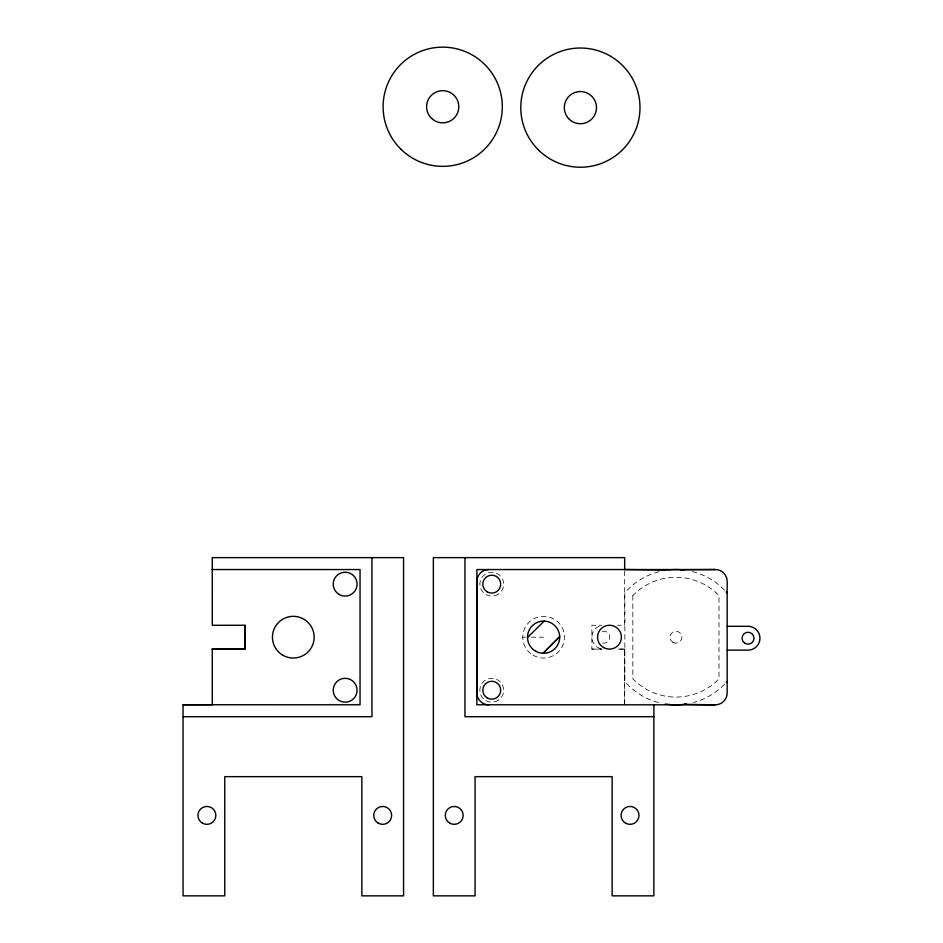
<?xml version="1.0" encoding="UTF-8"?>
<svg xmlns="http://www.w3.org/2000/svg" width="943" height="943" viewBox="0 0 943 943"><rect width="100%" height="100%" fill="white"/><g stroke="black" fill="none" stroke-linecap="round" stroke-linejoin="round"><path stroke-width="0.71" stroke-dasharray="4.71 3.54" d="M601.846 649.114L591.862 649.126L591.874 625.268L601.858 625.28M624.667 571.022L624.667 625.28L617.535 625.28M522.752 637.197L525.534 637.197M531.098 637.197L543.616 637.197M591.886 649.102L601.787 649.102M624.667 649.114L617.476 649.102L624.643 649.102L624.667 704.716M624.643 649.102L624.667 703.266M483.358 592.593A11.917 11.917 0 0 1 483.818 575.265A11.917 11.917 0 0 1 501.098 576.739A11.917 11.917 0 0 1 498.623 593.901M498.281 594.137A11.917 11.917 0 0 1 483.653 592.888M483.335 698.669A11.917 11.917 0 0 1 483.842 681.329A11.917 11.917 0 0 1 501.11 682.838A11.917 11.917 0 0 1 498.599 700.001M498.258 700.225A11.917 11.917 0 0 1 483.641 698.952M724.578 684.182A67.648 67.648 0 0 1 693.435 702.535M658.414 702.535A67.648 67.648 0 0 1 624.867 681.577L624.867 592.817A67.648 67.648 0 0 1 659.558 571.564M692.292 571.564A67.648 67.648 0 0 1 724.578 590.2M600.726 648.701A11.917 11.917 0 0 1 600.726 625.68M602.365 631.409A5.964 5.964 0 0 1 609.767 637.22A5.964 5.964 0 0 1 602.318 642.961M632.836 595.587L632.836 678.795A59.892 59.892 0 0 0 719.002 678.795L719.002 595.587A59.892 59.892 0 0 0 632.836 595.587M532.889 655.079A20.864 20.864 0 0 0 564.468 637.539A20.864 20.864 0 0 0 533.479 618.962A20.864 20.864 0 0 0 532.889 655.079M672.937 642.36A5.964 5.964 0 0 0 681.883 637.197A5.964 5.964 0 0 0 672.937 632.034A5.964 5.964 0 0 0 672.937 642.36"/><path stroke-width="1.41" d="M212.269 649.102L212.246 704.716L183.048 704.739L183.048 895.85L224.764 895.85L224.764 776.655L361.841 776.655L361.841 895.85L403.557 895.85L403.557 557.631L212.246 557.631L212.258 625.28L245.039 625.268L245.05 649.126L212.258 649.102L245.05 649.126L245.027 625.268M464.946 557.631L464.946 716.692L653.876 716.692M727.171 681.329L726.97 681.577A67.648 67.648 0 0 1 726.193 682.461M527.526 637.48L544.17 621.107M680.646 569.713L715.254 569.548A11.917 11.917 0 0 1 727.171 581.466L727.171 692.916A11.917 11.917 0 0 1 715.254 704.834L476.863 704.763L476.863 569.548L715.254 569.548M212.246 569.548L360.049 569.548L360.049 704.763L183.048 704.739M727.171 626.293L748.035 626.293A11.917 11.917 0 0 1 759.952 638.222A11.917 11.917 0 0 1 748.035 650.14L727.171 650.14M183.048 716.692L371.966 716.692L371.966 557.631M666.241 570.032L624.667 569.548L624.667 557.631L433.356 557.631L433.356 895.85L475.072 895.85L475.072 776.655L612.148 776.655L612.148 895.85L653.876 895.85L653.876 704.739M684.17 704.338L715.254 704.834M727.171 593.053L726.97 592.817A67.648 67.648 0 0 0 726.193 591.933M488.78 704.834A11.917 11.917 0 0 1 476.863 692.916L476.863 581.466A11.917 11.917 0 0 1 488.78 569.548M686.504 704.008A67.648 67.648 0 0 1 665.345 704.008M667.679 570.055A67.648 67.648 0 0 1 684.17 570.055M551.372 644.953L543.05 653.334L559.694 636.631L551.372 644.953M431.658 118.453A16.09 16.09 0 0 0 458.369 110.461A16.09 16.09 0 0 0 438.094 91.33A16.09 16.09 0 0 0 431.658 118.453M400.834 149.159A59.598 59.598 0 0 0 500.379 121.8A59.598 59.598 0 0 0 426.908 49.284A59.598 59.598 0 0 0 400.834 149.159M569.348 119.325A16.09 16.09 0 0 0 596.059 111.333A16.09 16.09 0 0 0 575.784 92.214A16.09 16.09 0 0 0 569.348 119.325M538.524 150.043A59.598 59.598 0 0 0 638.057 122.673A59.598 59.598 0 0 0 564.598 50.156A59.598 59.598 0 0 0 538.524 150.043M339.174 594.455A11.917 11.917 0 0 0 357.067 584.177A11.917 11.917 0 0 0 339.209 573.816A11.917 11.917 0 0 0 339.174 594.455M339.185 700.555A11.917 11.917 0 0 0 357.067 690.241A11.917 11.917 0 0 0 339.197 679.915A11.917 11.917 0 0 0 339.185 700.555M378.226 823.133A8.935 8.935 0 0 0 391.64 815.389A8.935 8.935 0 0 0 378.226 807.656A8.935 8.935 0 0 0 378.226 823.133M282.853 655.244A20.864 20.864 0 0 0 314.16 637.209A20.864 20.864 0 0 0 282.888 619.115A20.864 20.864 0 0 0 282.853 655.244M202.415 823.133A8.935 8.935 0 0 0 215.829 815.389A8.935 8.935 0 0 0 202.415 807.656A8.935 8.935 0 0 0 202.415 823.133M449.752 823.133A8.935 8.935 0 0 0 463.154 815.389A8.935 8.935 0 0 0 449.752 807.656A8.935 8.935 0 0 0 449.752 823.133M625.563 823.133A8.935 8.935 0 0 0 638.977 815.389A8.935 8.935 0 0 0 625.563 807.656A8.935 8.935 0 0 0 625.563 823.133M487.295 591.898A8.935 8.935 0 0 0 500.698 584.153A8.935 8.935 0 0 0 487.295 576.409A8.935 8.935 0 0 0 487.295 591.898M487.201 697.926A8.935 8.935 0 0 0 500.698 690.347A8.935 8.935 0 0 0 487.39 682.437A8.935 8.935 0 0 0 487.201 697.926M603.508 647.511A11.917 11.917 0 0 0 621.39 637.197A11.917 11.917 0 0 0 603.508 626.871A11.917 11.917 0 0 0 603.508 647.511M745.053 643.374A5.964 5.964 0 0 0 753.999 638.222A5.964 5.964 0 0 0 745.053 633.059A5.964 5.964 0 0 0 745.053 643.374M535.565 651.13A16.09 16.09 0 0 0 559.706 637.197A16.09 16.09 0 0 0 535.565 623.252A16.09 16.09 0 0 0 535.565 651.13"/></g></svg>
